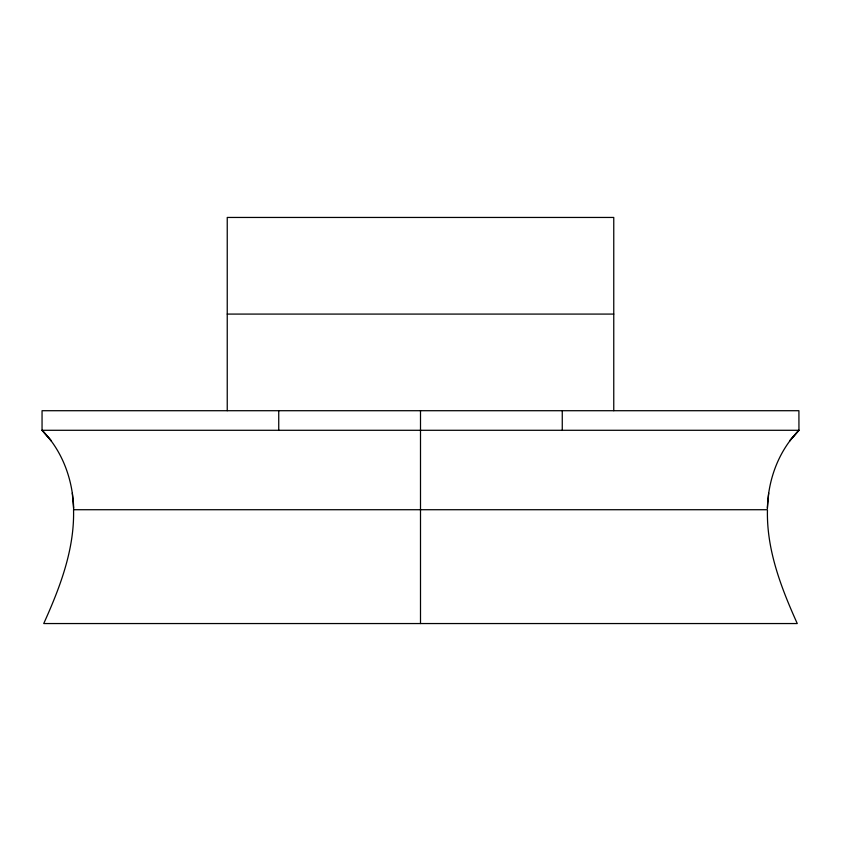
<?xml version="1.0" encoding="UTF-8"?>
<svg xmlns="http://www.w3.org/2000/svg" width="841" height="841" viewBox="0 0 841 841"><rect width="100%" height="100%" fill="white"/><g stroke="black" fill="none" stroke-linecap="round" stroke-linejoin="round"><path stroke-width="1.26" d="M767.434 508.269C768.096 479.559 778.629 450.902 798.95 430.287L798.908 410.713L42.05 410.713L42.05 430.287C62.465 450.934 72.831 479.685 73.672 508.416M767.328 508.416L768.695 493.057M798.908 430.287L789.562 440.999L798.95 430.287L42.05 430.287L51.438 440.999L42.092 430.287M227.238 314.082L613.762 314.082M72.305 493.057L73.566 508.269M613.762 410.713L613.762 217.451L227.238 217.451L227.238 410.713M562.261 410.713L562.261 430.287M420.5 410.713L420.5 623.549M278.739 410.713L278.739 430.287M73.545 509.72C74.576 549.646 59.879 587.722 43.732 623.549L797.268 623.549C781.121 587.722 766.424 549.646 767.455 509.72L73.545 509.72"/></g></svg>
